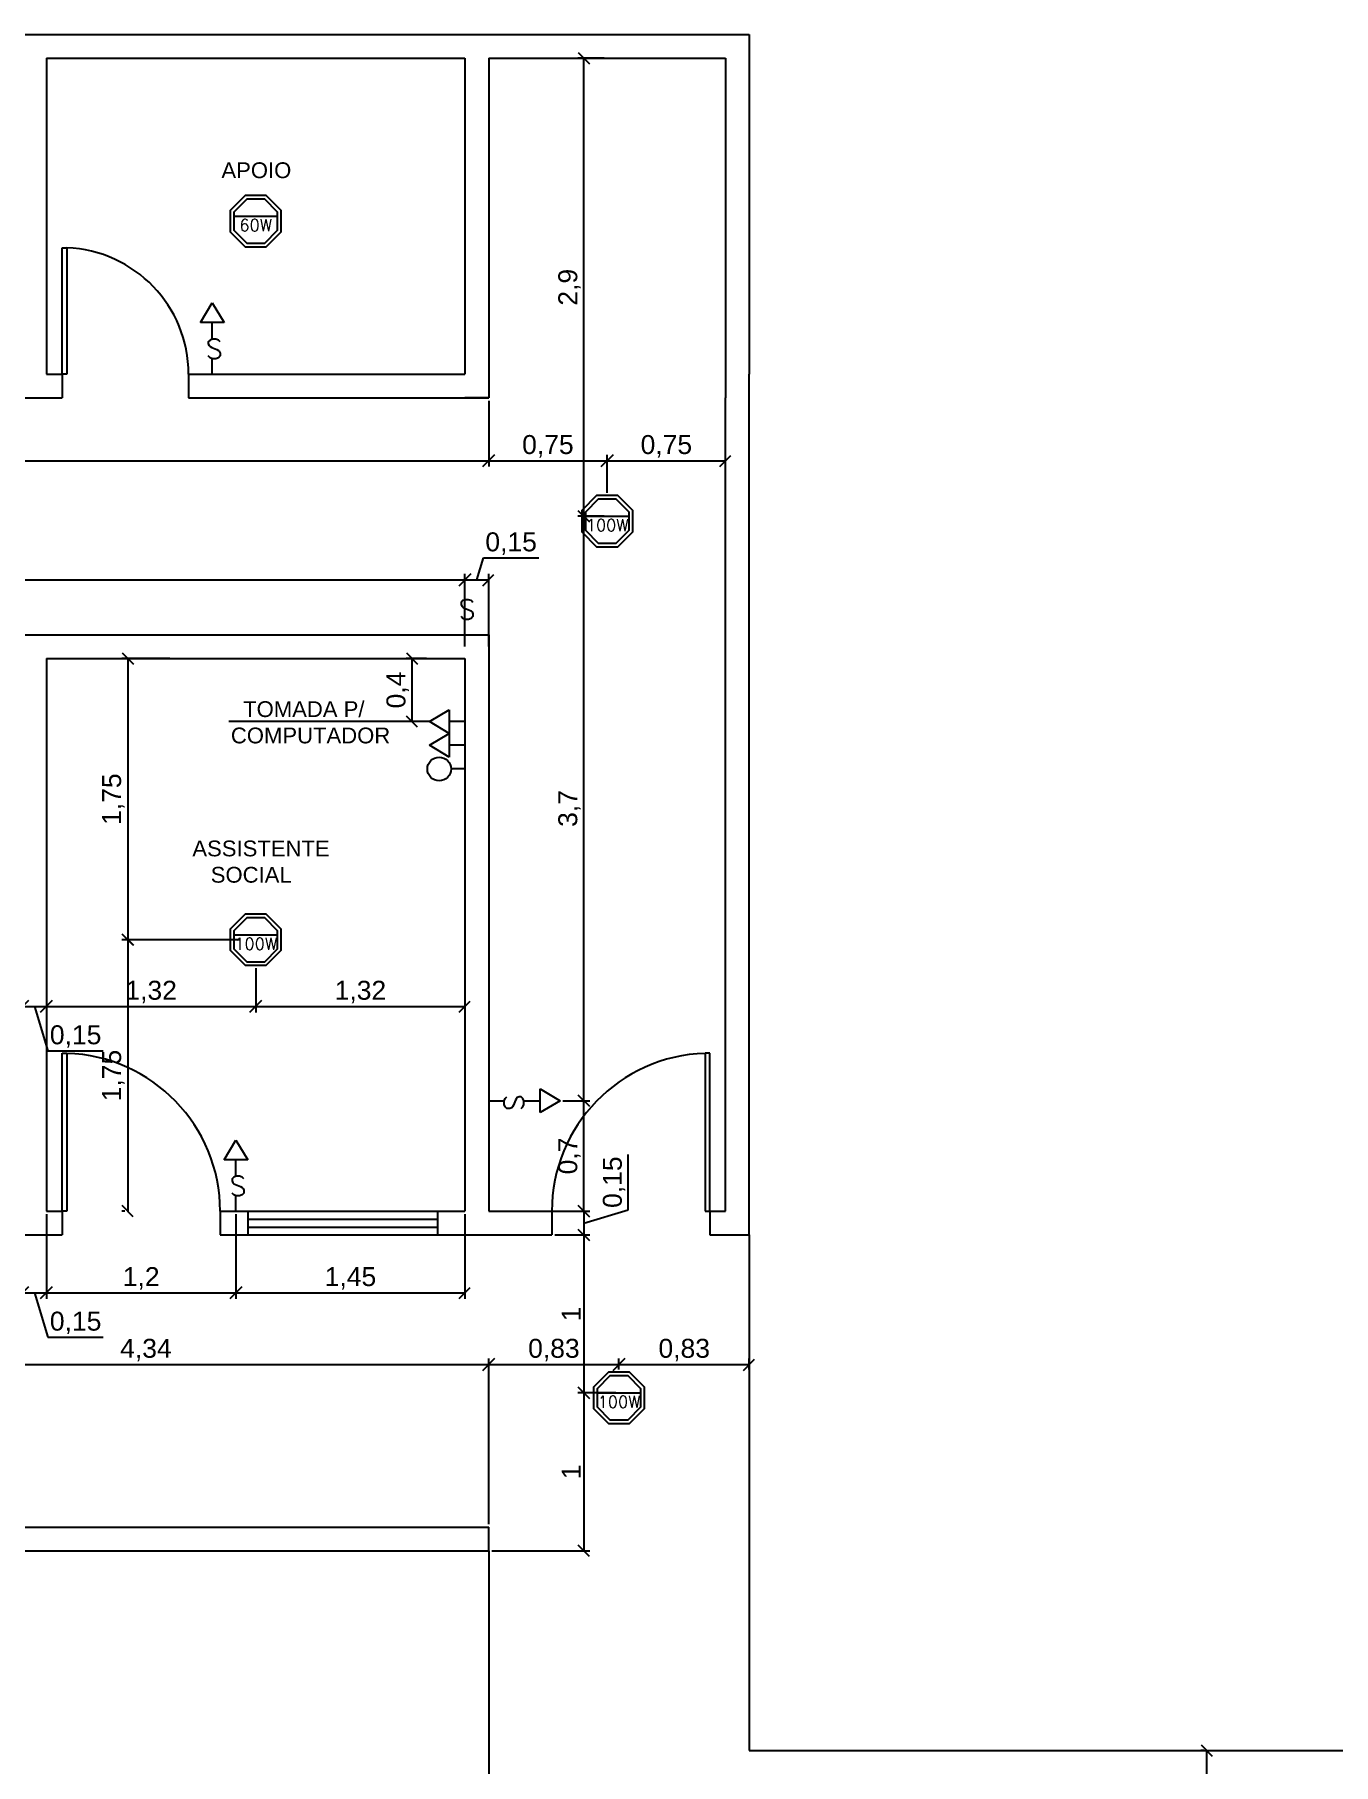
# Model space of a CAD drawing. Header units: millimetres. Extents: x 562 to 1062, y -27 to 300.
# Drawn here: x 676.73 to 684.96, y 240.77 to 251.73 of the extents above; entities that cross this region are included whole.
import ezdxf
from ezdxf.enums import TextEntityAlignment as Align

# ---------------------------------------------------------------- set-up
doc = ezdxf.new("R2010")
doc.units = ezdxf.units.MM
doc.header["$LTSCALE"] = 0.04
doc.linetypes.add('ACAD_ISO03W100', pattern=[30, 12, -18])
for name, color, linetype in [('01', 1, 'Continuous'), ('02', 2, 'Continuous'), ('03', 3, 'Continuous'), ('05', 5, 'Continuous'), ('2', 2, 'Continuous'), ('BAN', 11, 'Continuous'), ('LUMINAR', 2, 'Continuous'), ('TRACEJADO', 7, 'ACAD_ISO03W100')]:
    doc.layers.add(name, color=color, linetype=linetype)
doc.styles.add('SIMPLEX', font='SIMPLEX.SHX')
doc.styles.get("Standard").update_dxf_attribs({"font": 'arial.ttf'})
doc.dimstyles.new('ISO-25', dxfattribs={"dimscale": 0.03, "dimtxt": 4, "dimasz": 2.5, "dimexe": 1.25, "dimexo": 0.625, "dimtad": 1, "dimtxsty": 'Standard', "dimblk": 'OBLIQUE', "dimcen": 2.5, "dimadec": 3, "dimazin": 0, "dimtfac": 1, "dimtmove": 0, "dimatfit": 3, "dimldrblk": 'OBLIQUE', "dimfxl": 1, "dimarcsym": 0})

# ---------------------------------------------------------------- blocks, each defined once
blk = doc.blocks.new('_Oblique')
at = {"layer": 'TRACEJADO', "color": 0, "lineweight": -2}
blk.add_line((-0.5, -0.5), (0.5, 0.5), dxfattribs=at)
blk = doc.blocks.new('*D143')
at = {"layer": 'BAN', "color": 0}
for p, q in [((679.608, 249.407), (679.608, 248.991)), ((672.771, 248.825), (672.771, 249.066)), ((672.771, 249.028), (679.608, 249.028))]:
    blk.add_line(p, q, dxfattribs=at)
at = {"layer": 'Defpoints', "color": 0}
for p in [(679.608, 249.426), (679.608, 249.028), (672.771, 248.807)]:
    blk.add_point(p, dxfattribs=at)
at = {"layer": 'BAN', "color": 0, "xscale": 0.075, "yscale": 0.075, "zscale": 0.075, "rotation": 180}
blk.add_blockref('_Oblique', (672.771, 249.028), dxfattribs=at)
at = {"layer": 'BAN', "color": 0, "xscale": 0.075, "yscale": 0.075, "zscale": 0.075}
blk.add_blockref('_Oblique', (679.608, 249.028), dxfattribs=at)
at = {"layer": 'BAN', "color": 0, "insert": (676.189, 249.119), "char_height": 0.12, "attachment_point": 5}
blk.add_mtext('6,84', dxfattribs=at)
blk = doc.blocks.new('*D144')
at = {"layer": 'BAN', "color": 0}
for p, q in [((679.608, 249.407), (679.608, 248.991)), ((680.358, 248.825), (680.358, 249.066)), ((679.608, 249.028), (680.358, 249.028))]:
    blk.add_line(p, q, dxfattribs=at)
at = {"layer": 'Defpoints', "color": 0}
for p in [(679.608, 249.426), (680.358, 249.028), (680.358, 248.807)]:
    blk.add_point(p, dxfattribs=at)
at = {"layer": 'BAN', "color": 0, "xscale": 0.075, "yscale": 0.075, "zscale": 0.075, "rotation": 180}
blk.add_blockref('_Oblique', (679.608, 249.028), dxfattribs=at)
at = {"layer": 'BAN', "color": 0, "xscale": 0.075, "yscale": 0.075, "zscale": 0.075}
blk.add_blockref('_Oblique', (680.358, 249.028), dxfattribs=at)
at = {"layer": 'BAN', "color": 0, "insert": (679.983, 249.119), "char_height": 0.12, "attachment_point": 5}
blk.add_mtext('0,75', dxfattribs=at)
blk = doc.blocks.new('*D145')
at = {"layer": 'BAN', "color": 0}
for p, q in [((680.358, 248.825), (680.358, 249.066)), ((681.108, 248.825), (681.108, 249.066)), ((680.358, 249.028), (681.108, 249.028))]:
    blk.add_line(p, q, dxfattribs=at)
at = {"layer": 'Defpoints', "color": 0}
for p in [(681.108, 249.028), (680.358, 248.807), (681.108, 248.807)]:
    blk.add_point(p, dxfattribs=at)
at = {"layer": 'BAN', "color": 0, "xscale": 0.075, "yscale": 0.075, "zscale": 0.075, "rotation": 180}
blk.add_blockref('_Oblique', (680.358, 249.028), dxfattribs=at)
at = {"layer": 'BAN', "color": 0, "xscale": 0.075, "yscale": 0.075, "zscale": 0.075}
blk.add_blockref('_Oblique', (681.108, 249.028), dxfattribs=at)
at = {"layer": 'BAN', "color": 0, "insert": (680.733, 249.119), "char_height": 0.12, "attachment_point": 5}
blk.add_mtext('0,75', dxfattribs=at)
blk = doc.blocks.new('*D168')
at = {"layer": 'BAN', "color": 0}
for p, q in [((676.658, 244.257), (676.658, 243.722)), ((676.808, 244.257), (676.808, 243.722)), ((676.658, 243.76), (676.808, 243.76)), ((676.733, 243.76), (676.818, 243.478)), ((676.818, 243.478), (677.168, 243.478))]:
    blk.add_line(p, q, dxfattribs=at)
at = {"layer": 'Defpoints', "color": 0}
for p in [(676.658, 244.276), (676.808, 244.276), (676.808, 243.76)]:
    blk.add_point(p, dxfattribs=at)
at = {"layer": 'BAN', "color": 0, "xscale": 0.075, "yscale": 0.075, "zscale": 0.075, "rotation": 180}
blk.add_blockref('_Oblique', (676.658, 243.76), dxfattribs=at)
at = {"layer": 'BAN', "color": 0, "xscale": 0.075, "yscale": 0.075, "zscale": 0.075}
blk.add_blockref('_Oblique', (676.808, 243.76), dxfattribs=at)
at = {"layer": 'BAN', "color": 0, "insert": (676.993, 243.569), "char_height": 0.12, "attachment_point": 5}
blk.add_mtext('0,15', dxfattribs=at)
blk = doc.blocks.new('*D169')
at = {"layer": 'BAN', "color": 0}
for p, q in [((676.808, 244.257), (676.808, 243.722)), ((678.008, 244.257), (678.008, 243.722)), ((676.808, 243.76), (678.008, 243.76))]:
    blk.add_line(p, q, dxfattribs=at)
at = {"layer": 'Defpoints', "color": 0}
for p in [(676.808, 244.276), (678.008, 244.276), (678.008, 243.76)]:
    blk.add_point(p, dxfattribs=at)
at = {"layer": 'BAN', "color": 0, "xscale": 0.075, "yscale": 0.075, "zscale": 0.075, "rotation": 180}
blk.add_blockref('_Oblique', (676.808, 243.76), dxfattribs=at)
at = {"layer": 'BAN', "color": 0, "xscale": 0.075, "yscale": 0.075, "zscale": 0.075}
blk.add_blockref('_Oblique', (678.008, 243.76), dxfattribs=at)
at = {"layer": 'BAN', "color": 0, "insert": (677.408, 243.851), "char_height": 0.12, "attachment_point": 5}
blk.add_mtext('1,2', dxfattribs=at)
blk = doc.blocks.new('*D170')
at = {"layer": 'BAN', "color": 0}
for p, q in [((678.008, 244.257), (678.008, 243.722)), ((679.458, 244.257), (679.458, 243.722)), ((678.008, 243.76), (679.458, 243.76))]:
    blk.add_line(p, q, dxfattribs=at)
at = {"layer": 'Defpoints', "color": 0}
for p in [(678.008, 244.276), (679.458, 244.276), (679.458, 243.76)]:
    blk.add_point(p, dxfattribs=at)
at = {"layer": 'BAN', "color": 0, "xscale": 0.075, "yscale": 0.075, "zscale": 0.075, "rotation": 180}
blk.add_blockref('_Oblique', (678.008, 243.76), dxfattribs=at)
at = {"layer": 'BAN', "color": 0, "xscale": 0.075, "yscale": 0.075, "zscale": 0.075}
blk.add_blockref('_Oblique', (679.458, 243.76), dxfattribs=at)
at = {"layer": 'BAN', "color": 0, "insert": (678.733, 243.851), "char_height": 0.12, "attachment_point": 5}
blk.add_mtext('1,45', dxfattribs=at)
blk = doc.blocks.new('*D178')
at = {"layer": 'BAN', "color": 0}
for p, q in [((676.808, 246.007), (676.808, 245.535)), ((676.658, 245.815), (676.658, 245.535)), ((676.658, 245.573), (676.808, 245.573)), ((676.733, 245.573), (676.818, 245.291)), ((676.818, 245.291), (677.168, 245.291))]:
    blk.add_line(p, q, dxfattribs=at)
at = {"layer": 'Defpoints', "color": 0}
for p in [(676.808, 246.026), (676.658, 245.833), (676.808, 245.573)]:
    blk.add_point(p, dxfattribs=at)
at = {"layer": 'BAN', "color": 0, "xscale": 0.075, "yscale": 0.075, "zscale": 0.075, "rotation": 180}
blk.add_blockref('_Oblique', (676.658, 245.573), dxfattribs=at)
at = {"layer": 'BAN', "color": 0, "xscale": 0.075, "yscale": 0.075, "zscale": 0.075}
blk.add_blockref('_Oblique', (676.808, 245.573), dxfattribs=at)
at = {"layer": 'BAN', "color": 0, "insert": (676.993, 245.382), "char_height": 0.12, "attachment_point": 5}
blk.add_mtext('0,15', dxfattribs=at)
blk = doc.blocks.new('*D179')
at = {"layer": 'BAN', "color": 0}
for p, q in [((676.808, 246.007), (676.808, 245.535)), ((678.133, 245.815), (678.133, 245.535)), ((676.808, 245.573), (678.133, 245.573))]:
    blk.add_line(p, q, dxfattribs=at)
at = {"layer": 'Defpoints', "color": 0}
for p in [(676.808, 246.026), (678.133, 245.833), (678.133, 245.573)]:
    blk.add_point(p, dxfattribs=at)
at = {"layer": 'BAN', "color": 0, "xscale": 0.075, "yscale": 0.075, "zscale": 0.075, "rotation": 180}
blk.add_blockref('_Oblique', (676.808, 245.573), dxfattribs=at)
at = {"layer": 'BAN', "color": 0, "xscale": 0.075, "yscale": 0.075, "zscale": 0.075}
blk.add_blockref('_Oblique', (678.133, 245.573), dxfattribs=at)
at = {"layer": 'BAN', "color": 0, "insert": (677.471, 245.664), "char_height": 0.12, "attachment_point": 5}
blk.add_mtext('1,32', dxfattribs=at)
blk = doc.blocks.new('*D180')
at = {"layer": 'BAN', "color": 0}
for p, q in [((678.133, 245.815), (678.133, 245.535)), ((679.458, 245.815), (679.458, 245.535)), ((678.133, 245.573), (679.458, 245.573))]:
    blk.add_line(p, q, dxfattribs=at)
at = {"layer": 'Defpoints', "color": 0}
for p in [(678.133, 245.833), (679.458, 245.833), (679.458, 245.573)]:
    blk.add_point(p, dxfattribs=at)
at = {"layer": 'BAN', "color": 0, "xscale": 0.075, "yscale": 0.075, "zscale": 0.075, "rotation": 180}
blk.add_blockref('_Oblique', (678.133, 245.573), dxfattribs=at)
at = {"layer": 'BAN', "color": 0, "xscale": 0.075, "yscale": 0.075, "zscale": 0.075}
blk.add_blockref('_Oblique', (679.458, 245.573), dxfattribs=at)
at = {"layer": 'BAN', "color": 0, "insert": (678.796, 245.664), "char_height": 0.12, "attachment_point": 5}
blk.add_mtext('1,32', dxfattribs=at)
blk = doc.blocks.new('*D188')
at = {"layer": 'BAN', "color": 0}
for p, q in [((675.268, 243.275), (675.268, 243.343)), ((675.268, 243.306), (679.608, 243.306)), ((679.608, 242.294), (679.608, 243.343))]:
    blk.add_line(p, q, dxfattribs=at)
at = {"layer": 'Defpoints', "color": 0}
for p in [(675.268, 243.257), (679.608, 243.306), (679.608, 242.276)]:
    blk.add_point(p, dxfattribs=at)
at = {"layer": 'BAN', "color": 0, "xscale": 0.075, "yscale": 0.075, "zscale": 0.075, "rotation": 180}
blk.add_blockref('_Oblique', (675.268, 243.306), dxfattribs=at)
at = {"layer": 'BAN', "color": 0, "xscale": 0.075, "yscale": 0.075, "zscale": 0.075}
blk.add_blockref('_Oblique', (679.608, 243.306), dxfattribs=at)
at = {"layer": 'BAN', "color": 0, "insert": (677.438, 243.397), "char_height": 0.12, "attachment_point": 5}
blk.add_mtext('4,34', dxfattribs=at)
blk = doc.blocks.new('*D189')
at = {"layer": 'BAN', "color": 0}
for p, q in [((679.608, 242.294), (679.608, 243.343)), ((679.608, 243.306), (680.433, 243.306)), ((680.433, 243.275), (680.433, 243.343))]:
    blk.add_line(p, q, dxfattribs=at)
at = {"layer": 'Defpoints', "color": 0}
for p in [(680.433, 243.306), (680.433, 243.257), (679.608, 242.276)]:
    blk.add_point(p, dxfattribs=at)
at = {"layer": 'BAN', "color": 0, "xscale": 0.075, "yscale": 0.075, "zscale": 0.075, "rotation": 180}
blk.add_blockref('_Oblique', (679.608, 243.306), dxfattribs=at)
at = {"layer": 'BAN', "color": 0, "xscale": 0.075, "yscale": 0.075, "zscale": 0.075}
blk.add_blockref('_Oblique', (680.433, 243.306), dxfattribs=at)
at = {"layer": 'BAN', "color": 0, "insert": (680.021, 243.397), "char_height": 0.12, "attachment_point": 5}
blk.add_mtext('0,83', dxfattribs=at)
blk = doc.blocks.new('*D190')
at = {"layer": 'BAN', "color": 0}
for p, q in [((680.433, 243.275), (680.433, 243.343)), ((680.433, 243.306), (681.258, 243.306)), ((681.258, 243.275), (681.258, 243.343))]:
    blk.add_line(p, q, dxfattribs=at)
at = {"layer": 'Defpoints', "color": 0}
for p in [(680.433, 243.257), (681.258, 243.306), (681.258, 243.257)]:
    blk.add_point(p, dxfattribs=at)
at = {"layer": 'BAN', "color": 0, "xscale": 0.075, "yscale": 0.075, "zscale": 0.075, "rotation": 180}
blk.add_blockref('_Oblique', (680.433, 243.306), dxfattribs=at)
at = {"layer": 'BAN', "color": 0, "xscale": 0.075, "yscale": 0.075, "zscale": 0.075}
blk.add_blockref('_Oblique', (681.258, 243.306), dxfattribs=at)
at = {"layer": 'BAN', "color": 0, "insert": (680.846, 243.397), "char_height": 0.12, "attachment_point": 5}
blk.add_mtext('0,83', dxfattribs=at)
blk = doc.blocks.new('*D208')
at = {"layer": 'BAN', "color": 0}
for p, q in [((678.028, 245.995), (677.286, 245.995)), ((677.323, 245.995), (677.323, 244.276)), ((677.304, 244.276), (677.286, 244.276))]:
    blk.add_line(p, q, dxfattribs=at)
at = {"layer": 'Defpoints', "color": 0}
for p in [(678.047, 245.995), (677.323, 244.276), (677.323, 244.276)]:
    blk.add_point(p, dxfattribs=at)
at = {"layer": 'BAN', "color": 0, "xscale": 0.075, "yscale": 0.075, "zscale": 0.075}
for p, rotation in [((677.323, 245.995), 90), ((677.323, 244.276), 270)]:
    blk.add_blockref('_Oblique', p, dxfattribs=dict(at, rotation=rotation))
at = {"layer": 'BAN', "color": 0, "insert": (677.232, 245.135), "char_height": 0.12, "attachment_point": 5, "rotation": 90}
blk.add_mtext('1,75', dxfattribs=at)
blk = doc.blocks.new('*D207')
at = {"layer": 'BAN', "color": 0, "lineweight": -2}
for p, q in [((677.589, 247.776), (677.286, 247.776)), ((677.323, 247.776), (677.323, 245.995)), ((678.028, 245.995), (677.286, 245.995))]:
    blk.add_line(p, q, dxfattribs=at)
at = {"layer": 'Defpoints', "color": 0}
for p in [(677.608, 247.776), (677.323, 245.995), (678.047, 245.995)]:
    blk.add_point(p, dxfattribs=at)
at = {"layer": 'BAN', "color": 0, "lineweight": -2, "xscale": 0.075, "yscale": 0.075, "zscale": 0.075}
for p, rotation in [((677.323, 247.776), 90), ((677.323, 245.995), 270)]:
    blk.add_blockref('_Oblique', p, dxfattribs=dict(at, rotation=rotation))
at = {"layer": 'BAN', "color": 0, "insert": (677.232, 246.885), "char_height": 0.12, "attachment_point": 5, "rotation": 90}
blk.add_mtext('1,75', dxfattribs=at)
blk = doc.blocks.new('*D252')
at = {"layer": 'BAN', "color": 0}
for p, q in [((670.478, 248.077), (670.478, 248.312)), ((679.458, 247.852), (679.458, 248.312)), ((670.478, 248.274), (679.458, 248.274))]:
    blk.add_line(p, q, dxfattribs=at)
at = {"layer": 'Defpoints', "color": 0}
for p in [(679.458, 248.274), (670.478, 248.058), (679.458, 247.833)]:
    blk.add_point(p, dxfattribs=at)
at = {"layer": 'BAN', "color": 0, "xscale": 0.075, "yscale": 0.075, "zscale": 0.075, "rotation": 180}
blk.add_blockref('_Oblique', (670.478, 248.274), dxfattribs=at)
at = {"layer": 'BAN', "color": 0, "xscale": 0.075, "yscale": 0.075, "zscale": 0.075}
blk.add_blockref('_Oblique', (679.458, 248.274), dxfattribs=at)
at = {"layer": 'BAN', "color": 0, "insert": (674.968, 248.365), "char_height": 0.12, "attachment_point": 5}
blk.add_mtext('8,98', dxfattribs=at)
blk = doc.blocks.new('*D253')
at = {"layer": 'BAN', "color": 0}
for p, q in [((679.533, 248.274), (679.575, 248.412)), ((679.575, 248.412), (679.925, 248.412)), ((679.458, 247.852), (679.458, 248.312)), ((679.608, 247.852), (679.608, 248.312)), ((679.458, 248.274), (679.608, 248.274))]:
    blk.add_line(p, q, dxfattribs=at)
at = {"layer": 'Defpoints', "color": 0}
for p in [(679.608, 248.274), (679.458, 247.833), (679.608, 247.833)]:
    blk.add_point(p, dxfattribs=at)
at = {"layer": 'BAN', "color": 0, "xscale": 0.075, "yscale": 0.075, "zscale": 0.075, "rotation": 180}
blk.add_blockref('_Oblique', (679.458, 248.274), dxfattribs=at)
at = {"layer": 'BAN', "color": 0, "xscale": 0.075, "yscale": 0.075, "zscale": 0.075}
blk.add_blockref('_Oblique', (679.608, 248.274), dxfattribs=at)
at = {"layer": 'BAN', "color": 0, "insert": (679.75, 248.503), "char_height": 0.12, "attachment_point": 5}
blk.add_mtext('0,15', dxfattribs=at)
blk = doc.blocks.new('*D283')
at = {"layer": 'BAN', "color": 0, "lineweight": -2}
for p, q in [((679.214, 247.776), (679.085, 247.776)), ((679.123, 247.376), (679.123, 247.776)), ((679.214, 247.376), (679.085, 247.376))]:
    blk.add_line(p, q, dxfattribs=at)
at = {"layer": 'Defpoints', "color": 0}
for p in [(679.123, 247.776), (679.233, 247.776), (679.233, 247.376)]:
    blk.add_point(p, dxfattribs=at)
at = {"layer": 'BAN', "color": 0, "lineweight": -2, "xscale": 0.075, "yscale": 0.075, "zscale": 0.075}
for p, rotation in [((679.123, 247.776), 90), ((679.123, 247.376), 270)]:
    blk.add_blockref('_Oblique', p, dxfattribs=dict(at, rotation=rotation))
at = {"layer": 'BAN', "color": 0, "insert": (679.032, 247.576), "char_height": 0.12, "attachment_point": 5, "rotation": 90}
blk.add_mtext('0,4', dxfattribs=at)
blk = doc.blocks.new('*D284')
at = {"layer": 'BAN', "color": 0, "lineweight": -2}
for p, q in [((680.078, 244.976), (680.248, 244.976)), ((680.21, 244.276), (680.21, 244.976)), ((679.827, 244.276), (680.248, 244.276))]:
    blk.add_line(p, q, dxfattribs=at)
at = {"layer": 'Defpoints', "color": 0}
for p in [(680.06, 244.976), (680.21, 244.976), (679.808, 244.276)]:
    blk.add_point(p, dxfattribs=at)
at = {"layer": 'BAN', "color": 0, "lineweight": -2, "xscale": 0.075, "yscale": 0.075, "zscale": 0.075}
for p, rotation in [((680.21, 244.976), 90), ((680.21, 244.276), 270)]:
    blk.add_blockref('_Oblique', p, dxfattribs=dict(at, rotation=rotation))
at = {"layer": 'BAN', "color": 0, "insert": (680.12, 244.626), "char_height": 0.12, "attachment_point": 5, "rotation": 90}
blk.add_mtext('0,7', dxfattribs=at)
blk = doc.blocks.new('*D285')
at = {"layer": 'BAN', "color": 0}
for p, q in [((680.339, 248.676), (680.173, 248.676)), ((680.21, 244.976), (680.21, 248.676)), ((680.078, 244.976), (680.248, 244.976))]:
    blk.add_line(p, q, dxfattribs=at)
at = {"layer": 'Defpoints', "color": 0}
for p in [(680.21, 248.676), (680.358, 248.676), (680.06, 244.976)]:
    blk.add_point(p, dxfattribs=at)
at = {"layer": 'BAN', "color": 0, "xscale": 0.075, "yscale": 0.075, "zscale": 0.075}
for p, rotation in [((680.21, 248.676), 90), ((680.21, 244.976), 270)]:
    blk.add_blockref('_Oblique', p, dxfattribs=dict(at, rotation=rotation))
at = {"layer": 'BAN', "color": 0, "insert": (680.12, 246.826), "char_height": 0.12, "attachment_point": 5, "rotation": 90}
blk.add_mtext('3,7', dxfattribs=at)
blk = doc.blocks.new('*D286')
at = {"layer": 'BAN', "color": 0}
for p, q in [((680.339, 251.576), (680.173, 251.576)), ((680.21, 248.676), (680.21, 251.576)), ((680.339, 248.676), (680.173, 248.676))]:
    blk.add_line(p, q, dxfattribs=at)
at = {"layer": 'Defpoints', "color": 0}
for p in [(680.21, 251.576), (680.358, 251.576), (680.358, 248.676)]:
    blk.add_point(p, dxfattribs=at)
at = {"layer": 'BAN', "color": 0, "xscale": 0.075, "yscale": 0.075, "zscale": 0.075}
for p, rotation in [((680.21, 251.576), 90), ((680.21, 248.676), 270)]:
    blk.add_blockref('_Oblique', p, dxfattribs=dict(at, rotation=rotation))
at = {"layer": 'BAN', "color": 0, "insert": (680.12, 250.126), "char_height": 0.12, "attachment_point": 5, "rotation": 90}
blk.add_mtext('2,9', dxfattribs=at)
blk = doc.blocks.new('*D287')
at = {"layer": 'BAN', "color": 0}
for p, q in [((680.492, 244.285), (680.492, 244.635)), ((679.827, 244.276), (680.248, 244.276)), ((680.21, 244.201), (680.492, 244.285)), ((680.21, 244.276), (680.21, 244.126)), ((680.027, 244.126), (680.248, 244.126))]:
    blk.add_line(p, q, dxfattribs=at)
at = {"layer": 'Defpoints', "color": 0}
for p in [(679.808, 244.276), (680.008, 244.126), (680.21, 244.126)]:
    blk.add_point(p, dxfattribs=at)
at = {"layer": 'BAN', "color": 0, "xscale": 0.075, "yscale": 0.075, "zscale": 0.075}
for p, rotation in [((680.21, 244.276), 90), ((680.21, 244.126), 270)]:
    blk.add_blockref('_Oblique', p, dxfattribs=dict(at, rotation=rotation))
at = {"layer": 'BAN', "color": 0, "insert": (680.402, 244.46), "char_height": 0.12, "attachment_point": 5, "rotation": 90}
blk.add_mtext('0,15', dxfattribs=at)
blk = doc.blocks.new('*D288')
at = {"layer": 'BAN', "color": 0}
for p, q in [((680.027, 244.126), (680.248, 244.126)), ((680.21, 244.126), (680.21, 243.126)), ((680.414, 243.126), (680.173, 243.126))]:
    blk.add_line(p, q, dxfattribs=at)
at = {"layer": 'Defpoints', "color": 0}
for p in [(680.008, 244.126), (680.21, 243.126), (680.433, 243.126)]:
    blk.add_point(p, dxfattribs=at)
at = {"layer": 'BAN', "color": 0, "xscale": 0.075, "yscale": 0.075, "zscale": 0.075}
for p, rotation in [((680.21, 244.126), 90), ((680.21, 243.126), 270)]:
    blk.add_blockref('_Oblique', p, dxfattribs=dict(at, rotation=rotation))
at = {"layer": 'BAN', "color": 0, "insert": (680.131, 243.626), "char_height": 0.12, "attachment_point": 5, "rotation": 90}
blk.add_mtext('1', dxfattribs=at)
blk = doc.blocks.new('*D289')
at = {"layer": 'BAN', "color": 0}
for p, q in [((680.414, 243.126), (680.173, 243.126)), ((680.21, 243.126), (680.21, 242.126)), ((679.627, 242.126), (680.248, 242.126))]:
    blk.add_line(p, q, dxfattribs=at)
at = {"layer": 'Defpoints', "color": 0}
for p in [(680.433, 243.126), (679.608, 242.126), (680.21, 242.126)]:
    blk.add_point(p, dxfattribs=at)
at = {"layer": 'BAN', "color": 0, "xscale": 0.075, "yscale": 0.075, "zscale": 0.075}
for p, rotation in [((680.21, 243.126), 90), ((680.21, 242.126), 270)]:
    blk.add_blockref('_Oblique', p, dxfattribs=dict(at, rotation=rotation))
at = {"layer": 'BAN', "color": 0, "insert": (680.131, 242.626), "char_height": 0.12, "attachment_point": 5, "rotation": 90}
blk.add_mtext('1', dxfattribs=at)
blk = doc.blocks.new('*D291')
at = {"layer": 'BAN', "color": 0}
for p, q in [((684.136, 240.862), (684.117, 240.862)), ((684.154, 238.626), (684.154, 240.862)), ((683.647, 238.626), (684.192, 238.626))]:
    blk.add_line(p, q, dxfattribs=at)
at = {"layer": 'Defpoints', "color": 0}
for p in [(684.154, 240.862), (684.154, 240.862), (683.628, 238.626)]:
    blk.add_point(p, dxfattribs=at)
at = {"layer": 'BAN', "color": 0, "xscale": 0.075, "yscale": 0.075, "zscale": 0.075}
for p, rotation in [((684.154, 240.862), 90), ((684.154, 238.626), 270)]:
    blk.add_blockref('_Oblique', p, dxfattribs=dict(at, rotation=rotation))
at = {"layer": 'BAN', "color": 0, "insert": (684.064, 239.744), "char_height": 0.12, "attachment_point": 5, "rotation": 90}
blk.add_mtext('2,24', dxfattribs=at)

msp = doc.modelspace()

# ---------------------------------------------------------------- linework, layer by layer
at = {"layer": '02'}
for p, q in [((681.258, 244.126), (681.258, 240.862)), ((679.608, 242.126), (679.608, 233.231)), ((681.258, 240.862), (697.418, 240.862))]:
    msp.add_line(p, q, dxfattribs=at)
at = {"layer": '02', "linetype": 'Continuous'}
for centre, radius, start, end in [((676.908, 249.576), 0.8, 360, 87.8509), ((676.908, 244.276), 1, 0, 88.2809)]:
    msp.add_arc(centre, radius, start, end, dxfattribs=at)
at = {"layer": '03'}
for p, q in [((677.783, 249.902), (677.858, 250.027)), ((677.858, 250.027), (677.933, 249.902)), ((677.933, 249.902), (677.783, 249.902)), ((677.858, 249.802), (677.858, 249.902)), ((677.858, 249.576), (677.858, 249.676)), ((679.458, 247.926), (679.458, 248.026)), ((679.233, 247.376), (679.358, 247.451)), ((679.358, 247.451), (679.358, 247.301)), ((679.233, 247.376), (677.963, 247.376)), ((679.358, 247.301), (679.233, 247.376)), ((679.233, 247.226), (679.358, 247.301)), ((679.458, 247.376), (679.358, 247.376)), ((679.358, 247.301), (679.358, 247.151)), ((679.358, 247.151), (679.233, 247.226)), ((679.458, 247.226), (679.358, 247.226)), ((679.458, 247.076), (679.37, 247.076)), ((679.935, 245.051), (680.06, 244.976)), ((679.935, 244.901), (679.935, 245.051)), ((679.608, 244.976), (679.708, 244.976)), ((679.835, 244.976), (679.935, 244.976)), ((680.06, 244.976), (679.935, 244.901)), ((677.933, 244.602), (678.008, 244.727)), ((678.008, 244.727), (678.083, 244.602)), ((678.083, 244.602), (677.933, 244.602)), ((678.008, 244.502), (678.008, 244.602)), ((678.008, 244.276), (678.008, 244.376))]:
    msp.add_line(p, q, dxfattribs=at)
for points in [[(678.066, 250.707), (677.972, 250.612), (677.972, 250.478), (678.066, 250.383), (678.2, 250.383), (678.295, 250.478), (678.295, 250.612), (678.2, 250.707)], [(680.291, 248.807), (680.197, 248.712), (680.197, 248.578), (680.291, 248.483), (680.425, 248.483), (680.52, 248.578), (680.52, 248.712), (680.425, 248.807)], [(678.066, 246.157), (677.972, 246.062), (677.972, 245.928), (678.066, 245.833), (678.2, 245.833), (678.295, 245.928), (678.295, 246.062), (678.2, 246.157)], [(680.366, 243.257), (680.272, 243.162), (680.272, 243.028), (680.366, 242.933), (680.5, 242.933), (680.595, 243.028), (680.595, 243.162), (680.5, 243.257)]]:
    msp.add_lwpolyline(points, close=True, dxfattribs=at)
msp.add_circle((679.295, 247.076), 0.075, dxfattribs=at)
at = {"layer": '05'}
for p, q in [((674.008, 251.726), (681.258, 251.726)), ((681.258, 251.726), (681.258, 249.576)), ((676.808, 251.576), (676.808, 249.576)), ((676.808, 251.576), (679.458, 251.576)), ((679.458, 251.576), (679.458, 249.576)), ((679.608, 251.576), (681.108, 251.576)), ((679.608, 251.576), (679.608, 249.426)), ((681.108, 251.576), (681.108, 249.426)), ((676.808, 249.576), (676.908, 249.576)), ((676.908, 249.576), (676.908, 249.426)), ((677.708, 249.576), (677.708, 249.426)), ((677.708, 249.576), (679.458, 249.576)), ((681.258, 244.126), (681.258, 249.576)), ((676.558, 249.426), (676.908, 249.426)), ((677.708, 249.426), (679.608, 249.426)), ((679.608, 249.426), (679.458, 249.426)), ((681.108, 244.276), (681.108, 249.426)), ((666.758, 247.926), (679.608, 247.926)), ((679.608, 247.926), (679.608, 244.276)), ((676.808, 247.776), (676.808, 244.276)), ((676.808, 247.776), (679.458, 247.776)), ((679.458, 247.776), (679.458, 244.276)), ((676.808, 244.276), (676.908, 244.276)), ((676.908, 244.276), (676.908, 244.126)), ((677.908, 244.276), (677.908, 244.126)), ((677.908, 244.276), (678.083, 244.276)), ((678.083, 244.276), (678.083, 244.126)), ((679.283, 244.276), (679.283, 244.126)), ((679.283, 244.276), (679.458, 244.276)), ((679.608, 244.276), (680.008, 244.276)), ((680.008, 244.276), (680.008, 244.126)), ((681.008, 244.276), (681.008, 244.126)), ((681.008, 244.276), (681.108, 244.276)), ((676.483, 244.126), (676.908, 244.126)), ((677.908, 244.126), (678.083, 244.126)), ((679.283, 244.126), (680.008, 244.126)), ((681.008, 244.126), (681.258, 244.126)), ((675.308, 242.276), (679.608, 242.276)), ((679.608, 242.126), (679.608, 242.276)), ((675.308, 242.126), (679.608, 242.126))]:
    msp.add_line(p, q, dxfattribs=at)
at = {"layer": '2'}
for p, q in [((676.908, 250.376), (676.938, 250.376)), ((676.908, 249.576), (676.908, 250.376)), ((676.938, 250.376), (676.938, 249.576)), ((676.938, 249.576), (676.908, 249.576)), ((676.908, 244.276), (676.908, 245.276)), ((676.908, 245.276), (676.938, 245.276)), ((676.938, 245.276), (676.938, 244.276)), ((681.008, 245.276), (680.978, 245.276)), ((680.978, 245.276), (680.978, 244.276)), ((681.008, 244.276), (681.008, 245.276)), ((676.938, 244.276), (676.908, 244.276)), ((678.083, 244.276), (679.283, 244.276)), ((680.978, 244.276), (681.008, 244.276)), ((678.083, 244.226), (679.283, 244.226)), ((678.083, 244.176), (679.283, 244.176)), ((678.083, 244.126), (679.283, 244.126))]:
    msp.add_line(p, q, dxfattribs=at)
msp.add_arc((681.008, 244.276), 1, 91.7191, 180, dxfattribs=at)
at = {"layer": 'LUMINAR', "color": 1}
for p, q in [((677.995, 250.576), (678.272, 250.576)), ((680.22, 248.676), (680.497, 248.676)), ((677.995, 246.026), (678.272, 246.026)), ((680.295, 243.126), (680.572, 243.126))]:
    msp.add_line(p, q, dxfattribs=at)
for points in [[(678.076, 250.684), (677.995, 250.602), (677.995, 250.488), (678.076, 250.406), (678.191, 250.406), (678.272, 250.488), (678.272, 250.602), (678.191, 250.684)], [(680.301, 248.784), (680.22, 248.702), (680.22, 248.588), (680.301, 248.506), (680.416, 248.506), (680.497, 248.588), (680.497, 248.702), (680.416, 248.784)], [(678.076, 246.134), (677.995, 246.052), (677.995, 245.938), (678.076, 245.856), (678.191, 245.856), (678.272, 245.938), (678.272, 246.052), (678.191, 246.134)], [(680.376, 243.234), (680.295, 243.152), (680.295, 243.038), (680.376, 242.956), (680.491, 242.956), (680.572, 243.038), (680.572, 243.152), (680.491, 243.234)]]:
    msp.add_lwpolyline(points, close=True, dxfattribs=at)

# ---------------------------------------------------------------- texts
at = {"layer": '01'}
msp.add_text('APOIO', height=0.1, dxfattribs=at).set_placement((677.916, 250.817))
at = {"layer": '01', "insert": (677.732, 246.623), "char_height": 0.1, "attachment_point": 1}
msp.add_mtext('ASSISTENTE \\P   SOCIAL', dxfattribs=at)
at = {"layer": '03', "insert": (677.976, 247.505), "char_height": 0.1, "attachment_point": 1}
msp.add_mtext('  TOMADA P/ \\PCOMPUTADOR', dxfattribs=at)
at = {"layer": '03', "style": 'SIMPLEX'}
for p in [(677.817, 249.673), (679.417, 248.023), (677.967, 244.373)]:
    msp.add_attdef('S', p, 'S', height=0.125, dxfattribs=at)
msp.add_attdef('S', (679.706, 245.017), 'S', height=0.125, rotation=270, dxfattribs=at)
at = {"layer": 'LUMINAR', "style": 'SIMPLEX'}
for tag, p in [('60W', (678.133, 250.482)), ('100W', (680.358, 248.582)), ('100W', (678.133, 245.932)), ('100W', (680.433, 243.032))]:
    msp.add_attdef(tag, text='100W', height=0.075, dxfattribs=at).set_placement(p, align=Align.CENTER)

# ---------------------------------------------------------------- dimensions: what is measured, and where the dimension line sits
at = {"layer": 'BAN'}
for base, p1, p2, picture, middle in [((680.21, 251.576), (680.358, 248.676), (680.358, 251.576), '*D286', (680.12, 250.126)), ((680.21, 248.676), (680.06, 244.976), (680.358, 248.676), '*D285', (680.12, 246.826)), ((680.21, 244.126), (679.808, 244.276), (680.008, 244.126), '*D287', (680.402, 244.304)), ((680.21, 243.126), (680.008, 244.126), (680.433, 243.126), '*D288', (680.131, 243.626)), ((680.21, 242.126), (680.433, 243.126), (679.608, 242.126), '*D289', (680.131, 242.626)), ((684.154, 240.862), (683.628, 238.626), (684.154, 240.862), '*D291', (684.064, 239.744))]:
    dim = msp.add_linear_dim(base=base, p1=p1, p2=p2, angle=90, dimstyle='ISO-25', override={"dimtmove": 1}, dxfattribs=at)
    dim.commit()
    dim.dimension.update_dxf_attribs({"geometry": picture, "text_midpoint": middle})
for base, p1, p2, picture, middle in [((679.608, 249.028), (672.771, 248.807), (679.608, 249.426), '*D143', (676.189, 249.119)), ((680.358, 249.028), (679.608, 249.426), (680.358, 248.807), '*D144', (679.983, 249.119)), ((681.108, 249.028), (680.358, 248.807), (681.108, 248.807), '*D145', (680.733, 249.119)), ((679.608, 248.274), (679.458, 247.833), (679.608, 247.833), '*D253', (679.593, 248.503)), ((679.458, 248.274), (670.478, 248.058), (679.458, 247.833), '*D252', (674.968, 248.365)), ((676.808, 245.573), (676.658, 245.833), (676.808, 246.026), '*D178', (676.837, 245.382)), ((678.133249058, 245.572761985), (676.808249058, 246.025722495), (678.133249058, 245.833326103), '*D179', (677.470749058, 245.663626582)), ((679.458249058, 245.572761985), (678.133249058, 245.833326103), (679.458249058, 245.833326103), '*D180', (678.795749058, 245.663626582)), ((676.808, 243.76), (676.658, 244.276), (676.808, 244.276), '*D168', (676.837, 243.569)), ((678.008, 243.76), (676.808, 244.276), (678.008, 244.276), '*D169', (677.408, 243.851)), ((679.458, 243.76), (678.008, 244.276), (679.458, 244.276), '*D170', (678.733, 243.851)), ((679.608, 243.306), (675.268, 243.257), (679.608, 242.276), '*D188', (677.438, 243.397)), ((680.433249058, 243.305745863), (679.608249058, 242.275722495), (680.433249058, 243.256683939), '*D189', (680.020749058, 243.396610461)), ((681.258249058, 243.305745863), (680.433249058, 243.256683939), (681.258249058, 243.256683939), '*D190', (680.845749058, 243.396610461))]:
    dim = msp.add_linear_dim(base=base, p1=p1, p2=p2, dimstyle='ISO-25', override={"dimtmove": 1}, dxfattribs=at)
    dim.commit()
    dim.dimension.update_dxf_attribs({"geometry": picture, "text_midpoint": middle})
dim = msp.add_linear_dim(base=(677.323, 245.995), p1=(677.608, 247.776), p2=(678.047, 245.995), angle=90, text='1,75', dimstyle='ISO-25', dxfattribs=at)
dim.commit()
dim.dimension.update_dxf_attribs({"geometry": '*D207', "text_midpoint": (677.232, 246.885)})
for base, p1, p2, picture, middle in [((679.123, 247.776), (679.233, 247.376), (679.233, 247.776), '*D283', (679.032, 247.576)), ((680.21, 244.976), (679.808, 244.276), (680.06, 244.976), '*D284', (680.12, 244.626))]:
    dim = msp.add_linear_dim(base=base, p1=p1, p2=p2, angle=90, dimstyle='ISO-25', dxfattribs=at)
    dim.commit()
    dim.dimension.update_dxf_attribs({"geometry": picture, "text_midpoint": middle})
dim = msp.add_linear_dim(base=(677.323, 244.276), p1=(678.047, 245.995), p2=(677.323, 244.276), angle=90, text='1,75', dimstyle='ISO-25', override={"dimtmove": 1}, dxfattribs=at)
dim.commit()
dim.dimension.update_dxf_attribs({"geometry": '*D208', "text_midpoint": (677.232, 245.135)})

doc.saveas('drawing.dxf')
